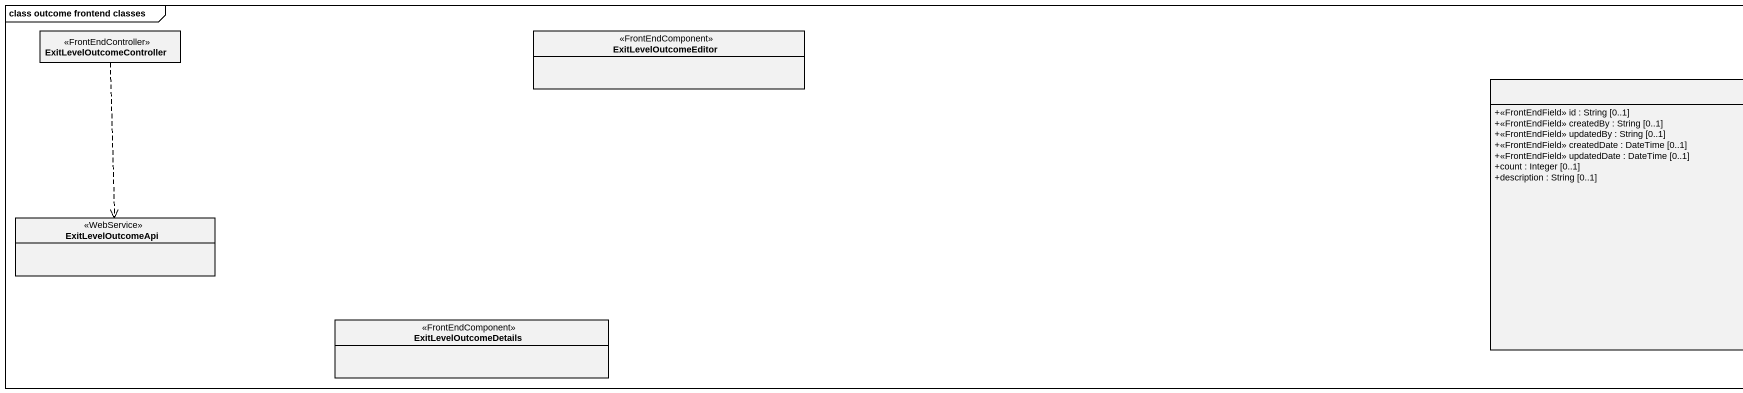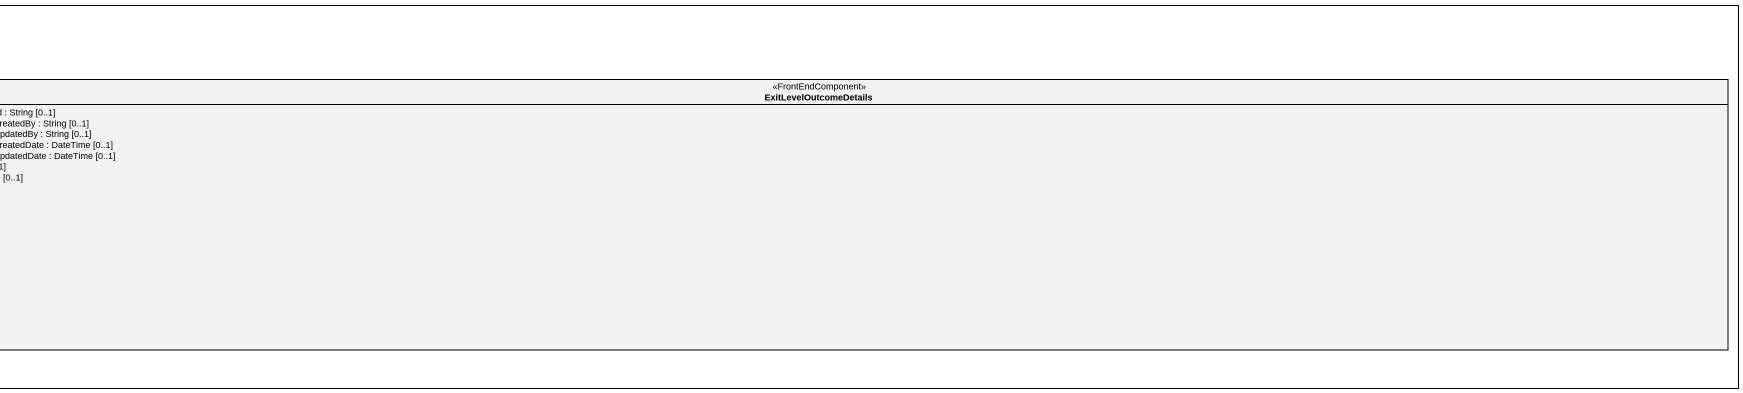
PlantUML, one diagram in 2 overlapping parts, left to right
@startuml
mainframe class outcome frontend classes
hide circle
hide empty members
skinparam classAttributeIconSize 0
class ExitLevelOutcomeController <<FrontEndController>>
class ExitLevelOutcomeEditor <<FrontEndComponent>>
class ExitLevelOutcomeDetails <<FrontEndComponent>> {
  +<<FrontEndField>> id : String [0..1]
  +<<FrontEndField>> createdBy : String [0..1]
  +<<FrontEndField>> updatedBy : String [0..1]
  +<<FrontEndField>> createdDate : DateTime [0..1]
  +<<FrontEndField>> updatedDate : DateTime [0..1]
  +count : Integer [0..1]
  +description : String [0..1]
}
class ExitLevelOutcomeApi <<WebService>>
class "ExitLevelOutcomeDetails" as ExitLevelOutcomeDetails_2 <<FrontEndComponent>>
ExitLevelOutcomeController ..> ExitLevelOutcomeApi
@enduml
